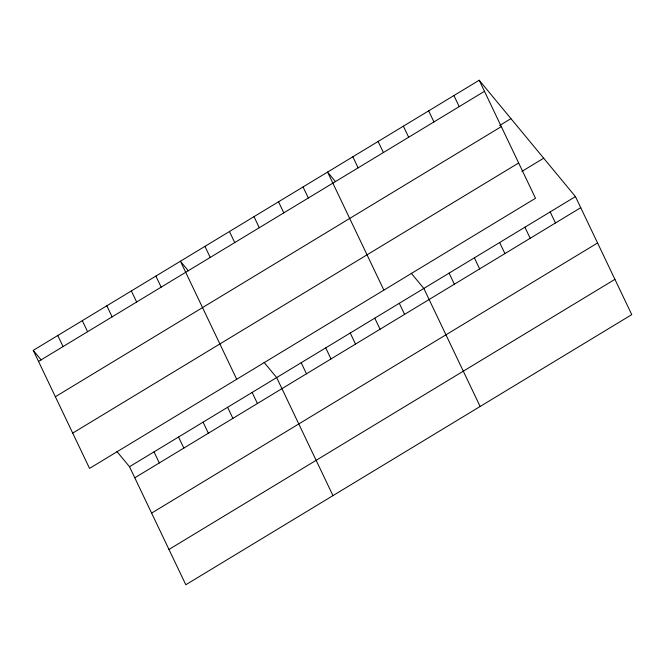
<?xml version="1.0" encoding="UTF-8"?>
<svg xmlns="http://www.w3.org/2000/svg" width="665" height="665" viewBox="0 0 665 665"><rect width="100%" height="100%" fill="white"/><g stroke="black" fill="none" stroke-linecap="round" stroke-linejoin="round"><path stroke-width="1" d="M479.199 80.241L535.5 198.278L89.551 468.401L33.25 350.364L479.199 80.241L575.449 196.599L631.75 314.636L185.801 584.759L129.5 466.722L116.932 451.527M38.528 361.436L484.477 91.313M499.631 125.502L510.961 118.644M55.37 396.731L501.319 126.616M72.709 433.098L518.658 162.975M521.9 171.395L543.687 158.203M129.5 466.722L575.449 196.599M134.787 477.794L580.736 207.671M151.62 513.097L597.569 242.974M168.968 549.456L614.917 279.342M335.517 181.686L327.579 172.085L383.871 290.115M411.253 273.24L423.829 288.444L480.13 406.473M188.353 270.821L180.415 261.22L236.715 379.258M264.088 362.383L276.665 377.587L332.966 495.616M33.25 350.364L41.188 359.965M550.179 211.911L555.458 222.983M524.909 227.214L530.188 238.286M453.929 95.552L459.207 106.624M499.639 242.525L504.918 253.598M428.659 110.856L433.937 121.928M474.369 257.829L479.648 268.901M403.389 126.167L408.667 137.239M449.099 273.14L454.378 284.213M378.119 141.47L383.397 152.543M352.849 156.774L358.127 167.846M399.299 303.298L404.586 314.37M374.777 318.161L380.056 329.233M303.049 186.94L308.327 198.012M350.247 333.015L355.526 344.088M278.519 201.794L283.805 212.867M325.717 347.87L331.004 358.942M253.997 216.657L259.275 227.729M301.195 362.724L306.474 373.797M229.467 231.511L234.745 242.584M204.936 246.366L210.223 257.438M252.135 392.441L257.422 403.514M227.613 407.296L232.891 418.368M155.884 276.083L161.171 287.155M203.083 422.15L208.361 433.223M131.362 290.938L136.641 302.01M178.553 437.013L183.839 448.085M106.832 305.792L112.111 316.864M154.031 451.868L159.309 462.94M82.302 320.655L87.589 331.727M57.78 335.509L63.059 346.581"/></g></svg>
